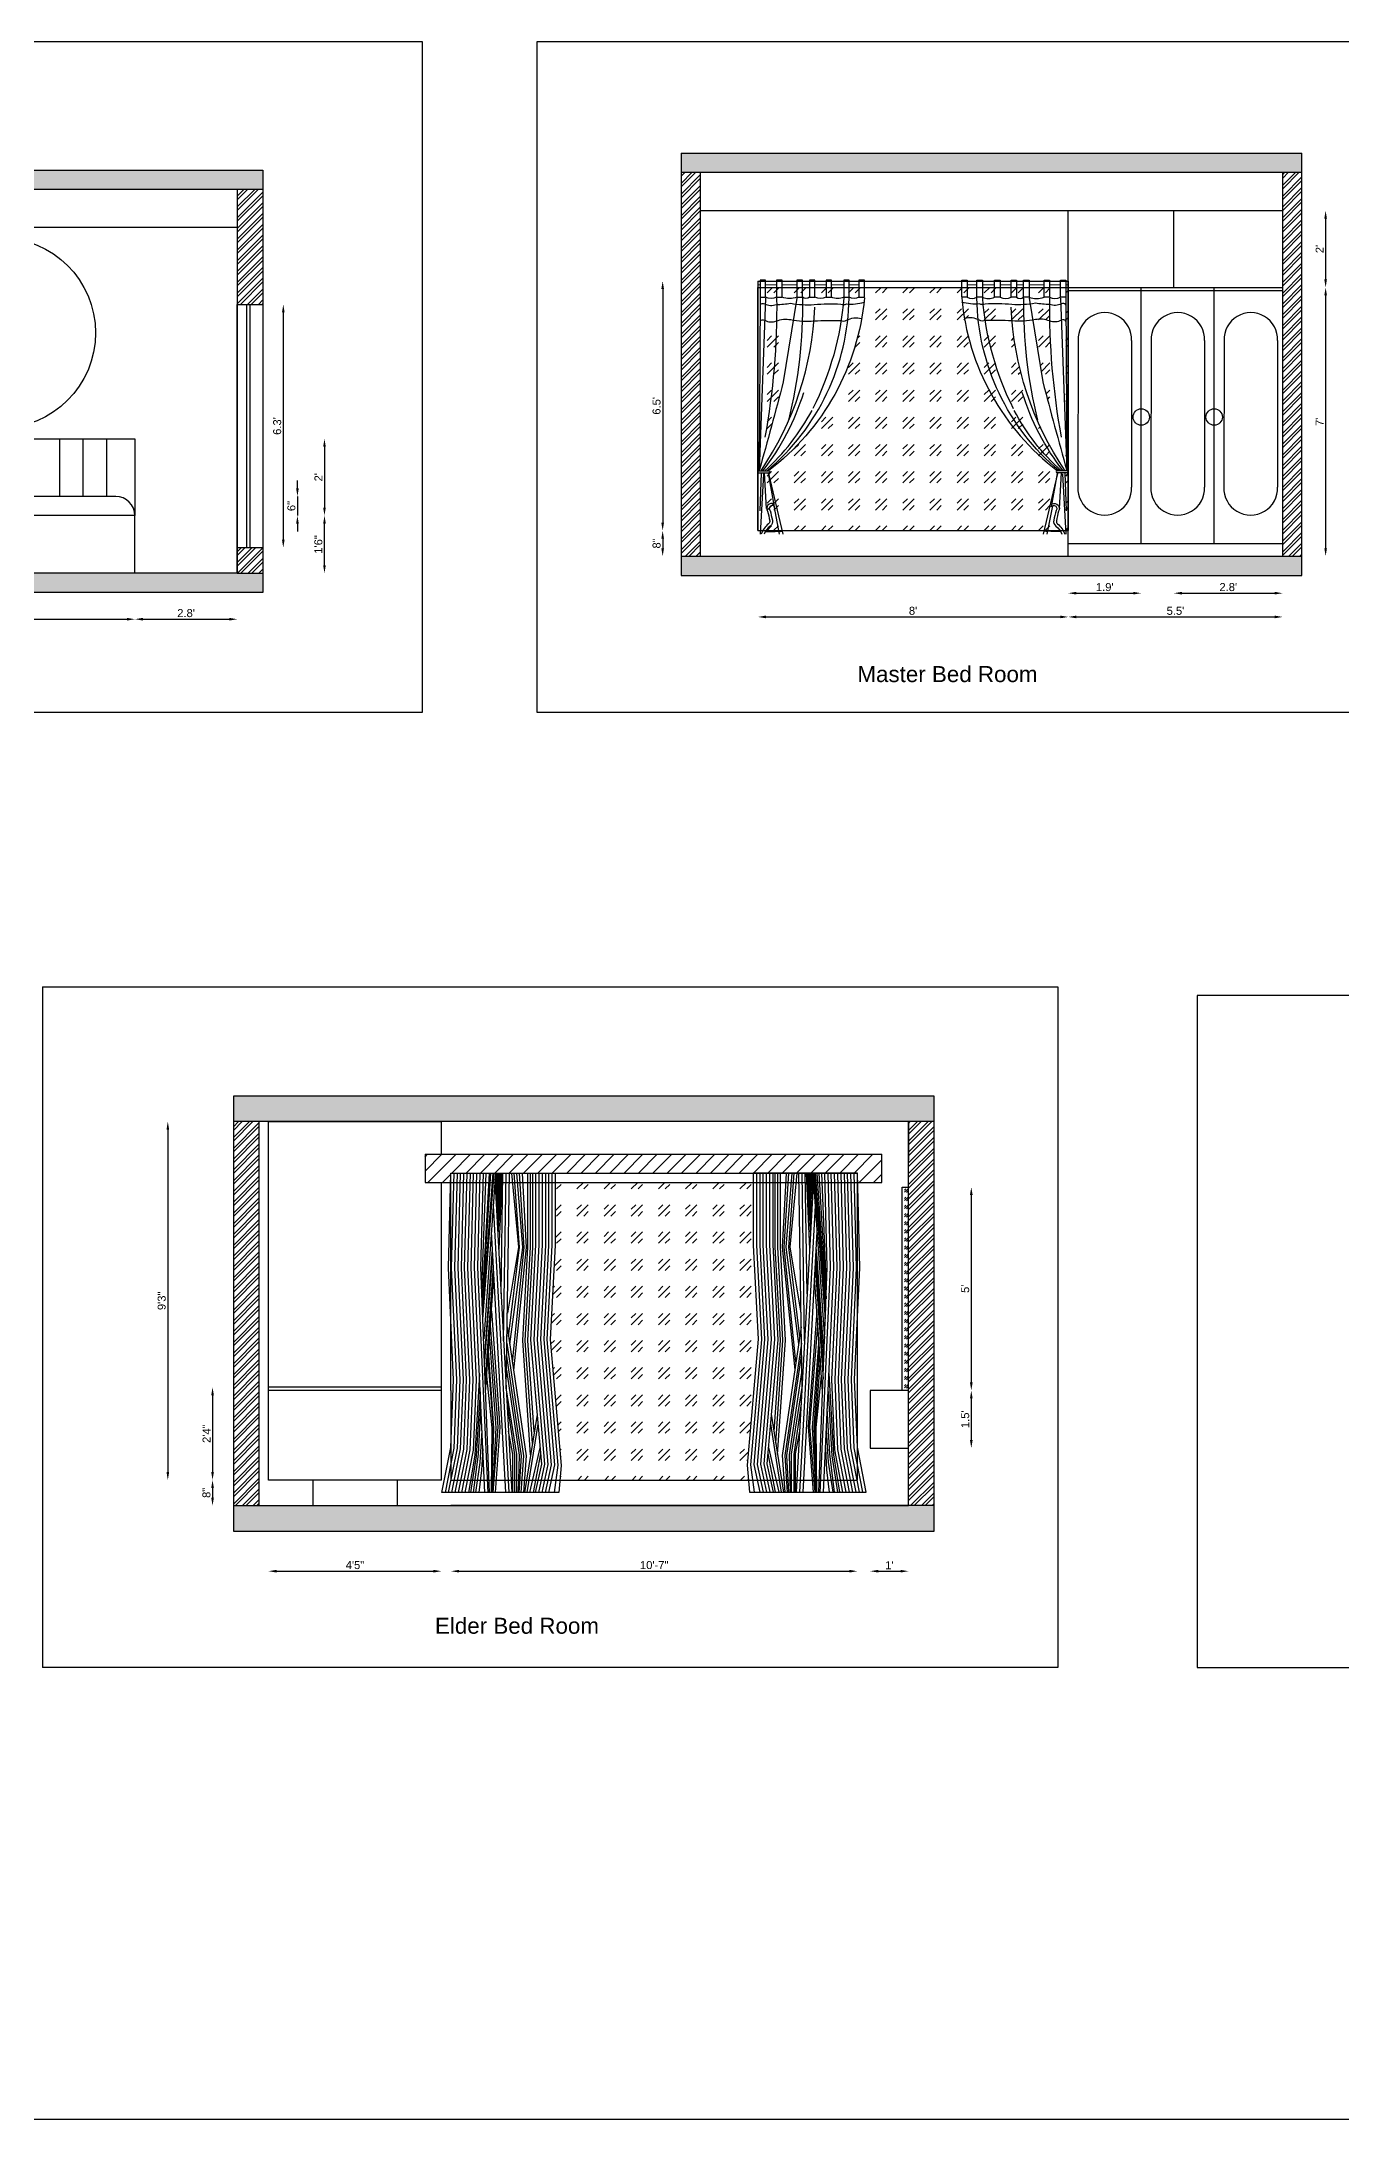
# Model space of a CAD drawing. Header units: feet. Extents: x 2272 to 4893, y 337 to 2916.
# Drawn here: x 3541 to 3947, y 337 to 986 of the extents above; entities that cross this region are included whole.
import ezdxf

# ---------------------------------------------------------------- set-up
doc = ezdxf.new("R2010")
doc.units = ezdxf.units.FT
doc.layers.add('Door', color=15, linetype='Continuous')
doc.layers.add('Mattress', color=7, linetype='Continuous', true_color=0x00e1e1, plot=False)
doc.styles.get("Standard").update_dxf_attribs({"font": 'arial.ttf'})
doc.dimstyles.new('ISO-25', dxfattribs={"dimtxt": 2.5, "dimasz": 2.5, "dimexe": 1.25, "dimexo": 0.625, "dimtad": 1, "dimdec": 0, "dimlunit": 4, "dimtxsty": 'Standard', "dimcen": 2.5, "dimse1": 1, "dimse2": 1, "dimadec": 0, "dimazin": 0, "dimtfac": 1, "dimtdec": 0, "dimtmove": 0, "dimatfit": 3, "dimfxl": 1, "dimarcsym": 0})

# ---------------------------------------------------------------- blocks, each defined once
blk = doc.blocks.new('*D24')
at = {"color": 0, "lineweight": -2, "transparency": 16777216}
blk.add_line((3629.16, 822.81), (3629.16, 835.81), dxfattribs=at)
at = {"color": 0, "transparency": 16777216}
for points in [[(3628.75, 835.81), (3629.58, 835.81), (3629.16, 838.31)], [(3628.75, 822.81), (3629.58, 822.81), (3629.16, 820.31)]]:
    blk.add_solid(points, dxfattribs=at)
at = {"layer": 'Defpoints', "color": 0, "transparency": 16777216}
for p in [(3569.91, 838.31), (3629.16, 838.31), (3569.91, 820.31)]:
    blk.add_point(p, dxfattribs=at)
at = {"color": 0, "transparency": 16777216, "insert": (3627.26, 829.31), "char_height": 2.5, "attachment_point": 5, "rotation": 90}
blk.add_mtext('1\'6"', dxfattribs=at)
blk = doc.blocks.new('*D25')
at = {"color": 0, "lineweight": -2, "transparency": 16777216}
blk.add_line((3629.16, 859.81), (3629.16, 840.81), dxfattribs=at)
at = {"color": 0, "transparency": 16777216}
for points in [[(3628.75, 859.81), (3629.58, 859.81), (3629.16, 862.31)], [(3628.75, 840.81), (3629.58, 840.81), (3629.16, 838.31)]]:
    blk.add_solid(points, dxfattribs=at)
at = {"layer": 'Defpoints', "color": 0, "transparency": 16777216}
for p in [(3569.91, 862.31), (3569.91, 838.31), (3629.16, 838.31)]:
    blk.add_point(p, dxfattribs=at)
at = {"color": 0, "transparency": 16777216, "insert": (3627.28, 850.31), "char_height": 2.5, "attachment_point": 5, "rotation": 90}
blk.add_mtext("2'", dxfattribs=at)
blk = doc.blocks.new('*D28')
at = {"color": 0, "lineweight": -2, "transparency": 16777216}
for p, q in [((3620.72, 846.81), (3620.72, 849.31)), ((3620.72, 844.31), (3620.72, 838.31)), ((3620.72, 835.81), (3620.72, 833.31))]:
    blk.add_line(p, q, dxfattribs=at)
at = {"color": 0, "transparency": 16777216}
for points in [[(3620.3, 846.81), (3621.13, 846.81), (3620.72, 844.31)], [(3620.3, 835.81), (3621.13, 835.81), (3620.72, 838.31)]]:
    blk.add_solid(points, dxfattribs=at)
at = {"layer": 'Defpoints', "color": 0, "transparency": 16777216}
for p in [(3563.91, 844.31), (3563.91, 838.31), (3620.72, 838.31)]:
    blk.add_point(p, dxfattribs=at)
at = {"color": 0, "transparency": 16777216, "insert": (3618.82, 841.31), "char_height": 2.5, "attachment_point": 5, "rotation": 90}
blk.add_mtext('6"', dxfattribs=at)
blk = doc.blocks.new('*D29')
at = {"color": 0, "lineweight": -2, "transparency": 16777216}
blk.add_line((3490.41, 805.94), (3567.41, 805.94), dxfattribs=at)
at = {"color": 0, "transparency": 16777216}
for points in [[(3490.41, 806.36), (3490.41, 805.52), (3487.91, 805.94)], [(3567.41, 806.36), (3567.41, 805.52), (3569.91, 805.94)]]:
    blk.add_solid(points, dxfattribs=at)
at = {"layer": 'Defpoints', "color": 0, "transparency": 16777216}
for p in [(3487.91, 820.31), (3569.91, 820.31), (3569.91, 805.94)]:
    blk.add_point(p, dxfattribs=at)
at = {"color": 0, "transparency": 16777216, "insert": (3528.91, 807.84), "char_height": 2.5, "width": 7.1692, "attachment_point": 5}
blk.add_mtext("6.3'", dxfattribs=at)
blk = doc.blocks.new('*D30')
at = {"color": 0, "lineweight": -2, "transparency": 16777216}
blk.add_line((3572.41, 805.94), (3599.41, 805.94), dxfattribs=at)
at = {"color": 0, "transparency": 16777216}
for points in [[(3572.41, 806.36), (3572.41, 805.52), (3569.91, 805.94)], [(3599.41, 806.36), (3599.41, 805.52), (3601.91, 805.94)]]:
    blk.add_solid(points, dxfattribs=at)
at = {"layer": 'Defpoints', "color": 0, "transparency": 16777216}
for p in [(3569.91, 820.31), (3601.91, 820.31), (3601.91, 805.94)]:
    blk.add_point(p, dxfattribs=at)
at = {"color": 0, "transparency": 16777216, "insert": (3585.91, 807.84), "char_height": 2.5, "attachment_point": 5}
blk.add_mtext("2.8'", dxfattribs=at)
blk = doc.blocks.new('*D31')
at = {"color": 0, "lineweight": -2, "transparency": 16777216}
blk.add_line((3616.29, 901.81), (3616.29, 830.81), dxfattribs=at)
at = {"color": 0, "transparency": 16777216}
for points in [[(3615.88, 901.81), (3616.71, 901.81), (3616.29, 904.31)], [(3615.88, 830.81), (3616.71, 830.81), (3616.29, 828.31)]]:
    blk.add_solid(points, dxfattribs=at)
at = {"layer": 'Defpoints', "color": 0, "transparency": 16777216}
for p in [(3605.91, 904.31), (3605.91, 828.31), (3616.29, 828.31)]:
    blk.add_point(p, dxfattribs=at)
at = {"color": 0, "transparency": 16777216, "insert": (3614.39, 866.31), "char_height": 2.5, "attachment_point": 5, "rotation": 90}
blk.add_mtext("6.3'", dxfattribs=at)
blk = doc.blocks.new('*D32')
at = {"color": 0, "lineweight": -2, "transparency": 16777216}
blk.add_line((3864.1, 806.65), (3926.1, 806.65), dxfattribs=at)
at = {"color": 0, "transparency": 16777216}
for points in [[(3864.1, 807.07), (3864.1, 806.24), (3861.6, 806.65)], [(3926.1, 807.07), (3926.1, 806.24), (3928.6, 806.65)]]:
    blk.add_solid(points, dxfattribs=at)
at = {"layer": 'Defpoints', "color": 0, "transparency": 16777216}
for p in [(3861.6, 829.62), (3928.6, 829.62), (3928.6, 806.65)]:
    blk.add_point(p, dxfattribs=at)
at = {"color": 0, "transparency": 16777216, "insert": (3895.1, 808.55), "char_height": 2.5, "attachment_point": 5}
blk.add_mtext("5.5'", dxfattribs=at)
blk = doc.blocks.new('*D33')
at = {"color": 0, "lineweight": -2, "transparency": 16777216}
blk.add_line((3767.1, 806.65), (3859.1, 806.65), dxfattribs=at)
at = {"color": 0, "transparency": 16777216}
for points in [[(3767.1, 807.07), (3767.1, 806.24), (3764.6, 806.65)], [(3859.1, 807.07), (3859.1, 806.24), (3861.6, 806.65)]]:
    blk.add_solid(points, dxfattribs=at)
at = {"layer": 'Defpoints', "color": 0, "transparency": 16777216}
for p in [(3764.6, 833.62), (3861.6, 833.62), (3861.6, 806.65)]:
    blk.add_point(p, dxfattribs=at)
at = {"color": 0, "transparency": 16777216, "insert": (3813.1, 808.56), "char_height": 2.5, "attachment_point": 5}
blk.add_mtext("8'", dxfattribs=at)
blk = doc.blocks.new('*D34')
at = {"color": 0, "lineweight": -2, "transparency": 16777216}
blk.add_line((3734.85, 909.12), (3734.85, 836.12), dxfattribs=at)
at = {"color": 0, "transparency": 16777216}
for points in [[(3734.43, 909.12), (3735.27, 909.12), (3734.85, 911.62)], [(3734.43, 836.12), (3735.27, 836.12), (3734.85, 833.62)]]:
    blk.add_solid(points, dxfattribs=at)
at = {"layer": 'Defpoints', "color": 0, "transparency": 16777216}
for p in [(3764.6, 911.62), (3734.85, 833.62), (3764.6, 833.62)]:
    blk.add_point(p, dxfattribs=at)
at = {"color": 0, "transparency": 16777216, "insert": (3732.95, 872.62), "char_height": 2.5, "attachment_point": 5, "rotation": 90}
blk.add_mtext("6.5'", dxfattribs=at)
blk = doc.blocks.new('*D35')
at = {"color": 0, "lineweight": -2, "transparency": 16777216}
blk.add_line((3942.03, 907.12), (3942.03, 828.12), dxfattribs=at)
at = {"color": 0, "transparency": 16777216}
for points in [[(3941.61, 907.12), (3942.44, 907.12), (3942.03, 909.62)], [(3941.61, 828.12), (3942.44, 828.12), (3942.03, 825.62)]]:
    blk.add_solid(points, dxfattribs=at)
at = {"layer": 'Defpoints', "color": 0, "transparency": 16777216}
for p in [(3928.6, 909.62), (3928.6, 825.62), (3942.03, 825.62)]:
    blk.add_point(p, dxfattribs=at)
at = {"color": 0, "transparency": 16777216, "insert": (3940.15, 867.62), "char_height": 2.5, "attachment_point": 5, "rotation": 90}
blk.add_mtext("7'", dxfattribs=at)
blk = doc.blocks.new('*D36')
at = {"color": 0, "lineweight": -2, "transparency": 16777216}
blk.add_line((3942.03, 931.12), (3942.03, 912.12), dxfattribs=at)
at = {"color": 0, "transparency": 16777216}
for points in [[(3941.61, 931.12), (3942.44, 931.12), (3942.03, 933.62)], [(3941.61, 912.12), (3942.44, 912.12), (3942.03, 909.62)]]:
    blk.add_solid(points, dxfattribs=at)
at = {"layer": 'Defpoints', "color": 0, "transparency": 16777216}
for p in [(3928.6, 933.62), (3928.6, 909.62), (3942.03, 909.62)]:
    blk.add_point(p, dxfattribs=at)
at = {"color": 0, "transparency": 16777216, "insert": (3940.15, 921.62), "char_height": 2.5, "attachment_point": 5, "rotation": 90}
blk.add_mtext("2'", dxfattribs=at)
blk = doc.blocks.new('*D37')
at = {"color": 0, "lineweight": -2, "transparency": 16777216}
blk.add_line((3864.1, 814.07), (3881.9, 814.07), dxfattribs=at)
at = {"color": 0, "transparency": 16777216}
for points in [[(3864.1, 814.49), (3864.1, 813.66), (3861.6, 814.07)], [(3881.9, 814.49), (3881.9, 813.66), (3884.4, 814.07)]]:
    blk.add_solid(points, dxfattribs=at)
at = {"layer": 'Defpoints', "color": 0, "transparency": 16777216}
for p in [(3861.6, 829.62), (3884.4, 829.62), (3884.4, 814.07)]:
    blk.add_point(p, dxfattribs=at)
at = {"color": 0, "transparency": 16777216, "insert": (3873, 815.97), "char_height": 2.5, "attachment_point": 5}
blk.add_mtext("1.9'", dxfattribs=at)
blk = doc.blocks.new('*D3')
at = {"color": 0, "lineweight": -2, "transparency": 16777216}
blk.add_line((3897.1, 814.07), (3926.1, 814.07), dxfattribs=at)
at = {"color": 0, "transparency": 16777216}
for points in [[(3897.1, 814.49), (3897.1, 813.66), (3894.6, 814.07)], [(3926.1, 814.49), (3926.1, 813.66), (3928.6, 814.07)]]:
    blk.add_solid(points, dxfattribs=at)
at = {"layer": 'Defpoints', "color": 0, "transparency": 16777216}
for p in [(3894.6, 909.62), (3928.6, 909.62), (3928.6, 814.07)]:
    blk.add_point(p, dxfattribs=at)
at = {"color": 0, "transparency": 16777216, "insert": (3911.6, 815.97), "char_height": 2.5, "attachment_point": 5}
blk.add_mtext("2.8'", dxfattribs=at)
blk = doc.blocks.new('*D38')
at = {"color": 0, "lineweight": -2, "transparency": 16777216}
blk.add_line((3734.85, 831.12), (3734.85, 828.12), dxfattribs=at)
at = {"color": 0, "transparency": 16777216}
for points in [[(3734.43, 831.12), (3735.27, 831.12), (3734.85, 833.62)], [(3734.43, 828.12), (3735.27, 828.12), (3734.85, 825.62)]]:
    blk.add_solid(points, dxfattribs=at)
at = {"layer": 'Defpoints', "color": 0, "transparency": 16777216}
for p in [(3764.6, 833.62), (3734.85, 825.62), (3764.6, 825.62)]:
    blk.add_point(p, dxfattribs=at)
at = {"color": 0, "transparency": 16777216, "insert": (3732.95, 829.62), "char_height": 2.5, "attachment_point": 5, "rotation": 90}
blk.add_mtext('8"', dxfattribs=at)
blk = doc.blocks.new('*D39')
at = {"color": 0, "lineweight": -2, "transparency": 16777216}
blk.add_line((3614.2, 508.45), (3663.2, 508.45), dxfattribs=at)
at = {"color": 0, "transparency": 16777216}
for points in [[(3614.2, 508.87), (3614.2, 508.04), (3611.7, 508.45)], [(3663.2, 508.87), (3663.2, 508.04), (3665.7, 508.45)]]:
    blk.add_solid(points, dxfattribs=at)
at = {"layer": 'Defpoints', "color": 0, "transparency": 16777216}
for p in [(3611.7, 536.94), (3665.7, 536.94), (3665.7, 508.45)]:
    blk.add_point(p, dxfattribs=at)
at = {"color": 0, "transparency": 16777216, "insert": (3638.7, 510.35), "char_height": 2.5, "attachment_point": 5}
blk.add_mtext('4\'5"', dxfattribs=at)
blk = doc.blocks.new('*D40')
at = {"color": 0, "lineweight": -2, "transparency": 16777216}
blk.add_line((3580.2, 646.44), (3580.2, 539.44), dxfattribs=at)
at = {"color": 0, "transparency": 16777216}
for points in [[(3579.79, 646.44), (3580.62, 646.44), (3580.2, 648.94)], [(3579.79, 539.44), (3580.62, 539.44), (3580.2, 536.94)]]:
    blk.add_solid(points, dxfattribs=at)
at = {"layer": 'Defpoints', "color": 0, "transparency": 16777216}
for p in [(3611.7, 648.94), (3580.2, 536.94), (3611.7, 536.94)]:
    blk.add_point(p, dxfattribs=at)
at = {"color": 0, "transparency": 16777216, "insert": (3578.3, 592.94), "char_height": 2.5, "attachment_point": 5, "rotation": 90}
blk.add_mtext('9\'3"', dxfattribs=at)
blk = doc.blocks.new('*D41')
at = {"color": 0, "lineweight": -2, "transparency": 16777216}
blk.add_line((3802.2, 508.45), (3809.2, 508.45), dxfattribs=at)
at = {"color": 0, "transparency": 16777216}
for points in [[(3802.2, 508.87), (3802.2, 508.04), (3799.7, 508.45)], [(3809.2, 508.87), (3809.2, 508.04), (3811.7, 508.45)]]:
    blk.add_solid(points, dxfattribs=at)
at = {"layer": 'Defpoints', "color": 0, "transparency": 16777216}
for p in [(3799.7, 546.94), (3811.7, 546.94), (3811.7, 508.45)]:
    blk.add_point(p, dxfattribs=at)
at = {"color": 0, "transparency": 16777216, "insert": (3805.7, 510.33), "char_height": 2.5, "attachment_point": 5}
blk.add_mtext("1'", dxfattribs=at)
blk = doc.blocks.new('*D42')
at = {"color": 0, "lineweight": -2, "transparency": 16777216}
blk.add_line((3831.3, 562.44), (3831.3, 549.44), dxfattribs=at)
at = {"color": 0, "transparency": 16777216}
for points in [[(3830.88, 562.44), (3831.72, 562.44), (3831.3, 564.94)], [(3830.88, 549.44), (3831.72, 549.44), (3831.3, 546.94)]]:
    blk.add_solid(points, dxfattribs=at)
at = {"layer": 'Defpoints', "color": 0, "transparency": 16777216}
for p in [(3799.7, 564.94), (3799.7, 546.94), (3831.3, 546.94)]:
    blk.add_point(p, dxfattribs=at)
at = {"color": 0, "transparency": 16777216, "insert": (3829.4, 555.94), "char_height": 2.5, "attachment_point": 5, "rotation": 90}
blk.add_mtext("1.5'", dxfattribs=at)
blk = doc.blocks.new('*D43')
at = {"color": 0, "lineweight": -2, "transparency": 16777216}
blk.add_line((3831.3, 626), (3831.3, 567.44), dxfattribs=at)
at = {"color": 0, "transparency": 16777216}
for points in [[(3830.88, 626), (3831.72, 626), (3831.3, 628.5)], [(3830.88, 567.44), (3831.72, 567.44), (3831.3, 564.94)]]:
    blk.add_solid(points, dxfattribs=at)
at = {"layer": 'Defpoints', "color": 0, "transparency": 16777216}
for p in [(3809.7, 628.5), (3809.7, 564.94), (3831.3, 564.94)]:
    blk.add_point(p, dxfattribs=at)
at = {"color": 0, "transparency": 16777216, "insert": (3829.4, 596.72), "char_height": 2.5, "attachment_point": 5, "rotation": 90}
blk.add_mtext("5'", dxfattribs=at)
blk = doc.blocks.new('*D44')
at = {"color": 0, "lineweight": -2, "transparency": 16777216}
blk.add_line((3594.19, 563.44), (3594.19, 539.44), dxfattribs=at)
at = {"color": 0, "transparency": 16777216}
for points in [[(3593.77, 563.44), (3594.6, 563.44), (3594.19, 565.94)], [(3593.77, 539.44), (3594.6, 539.44), (3594.19, 536.94)]]:
    blk.add_solid(points, dxfattribs=at)
at = {"layer": 'Defpoints', "color": 0, "transparency": 16777216}
for p in [(3611.7, 565.94), (3594.19, 536.94), (3611.7, 536.94)]:
    blk.add_point(p, dxfattribs=at)
at = {"color": 0, "transparency": 16777216, "insert": (3592.31, 551.44), "char_height": 2.5, "attachment_point": 5, "rotation": 90}
blk.add_mtext('2\'4"', dxfattribs=at)
blk = doc.blocks.new('*D45')
at = {"color": 0, "lineweight": -2, "transparency": 16777216}
blk.add_line((3594.19, 534.44), (3594.19, 531.44), dxfattribs=at)
at = {"color": 0, "transparency": 16777216}
for points in [[(3593.77, 534.44), (3594.6, 534.44), (3594.19, 536.94)], [(3593.77, 531.44), (3594.6, 531.44), (3594.19, 528.94)]]:
    blk.add_solid(points, dxfattribs=at)
at = {"layer": 'Defpoints', "color": 0, "transparency": 16777216}
for p in [(3625.5, 536.94), (3594.19, 528.94), (3625.5, 528.94)]:
    blk.add_point(p, dxfattribs=at)
at = {"color": 0, "transparency": 16777216, "insert": (3592.29, 532.94), "char_height": 2.5, "attachment_point": 5, "rotation": 90}
blk.add_mtext('8"', dxfattribs=at)
blk = doc.blocks.new('curt2')
at = {"color": 0}
blk.add_lwpolyline([(-68, -2450), (0, -2105), (21, -1585), (-19, -727), (0, 0), (800, 0), (800, -554), (762, -1276), (845, -2241), (829, -2450)], close=True, dxfattribs=at)
for points in [[(-42, -2450), (25, -2108), (46, -1585), (6, -727), (25, 1)], [(-17, -2450), (50, -2110), (71, -1585), (31, -727), (50, 0)], [(9, -2450), (75, -2113), (96, -1585), (56, -727), (75, 0)], [(34, -2450), (100, -2116), (121, -1585), (81, -726), (100, 0)], [(60, -2450), (125, -2119), (146, -1585), (106, -726), (125, 0)], [(85, -2450), (149, -2122), (171, -1585), (131, -726), (150, 0)], [(111, -2450), (174, -2125), (196, -1584), (156, -726), (175, 0)], [(261, -2450), (181, -725), (200, 0)], [(286, -2451), (206, -725), (225, 0)], [(296, -2450), (231, -725), (250, 0)], [(237, -885), (272, 0)], [(295, 0), (240, -966)], [(242, -1004), (308, 0)], [(323, 0), (244, -1056)], [(246, -1120), (333, 0)], [(342, 0), (252, -1271)], [(352, 0), (342, -118)], [(360, 0), (346, -199)], [(369, 0), (351, -277)], [(379, 0), (354, -332)], [(383, 0), (357, -402)], [(389, 0), (361, -473)], [(394, 0), (367, -584)], [(386, -927), (400, 0)], [(405, -1287), (425, 0)], [(425, -1646), (450, 0)], [(465, 0), (518, -568), (434, -1074)], [(443, -1254), (527, -568), (485, 0)], [(503, 0), (550, -570), (451, -1312)], [(472, -1449), (563, -570), (526, 0)], [(547, 0), (577, -570), (481, -1511)], [(612, -2161), (551, -1283), (590, -568), (590, 0)], [(626, -2073), (571, -1283), (610, -568), (610, 0)], [(640, -1985), (591, -1283), (630, -569), (630, 0)], [(650, 0), (650, -550), (611, -1279), (694, -2232), (647, -2450)], [(675, 0), (675, -550), (637, -1278), (719, -2233), (672, -2450)], [(700, 0), (700, -551), (662, -1278), (744, -2235), (698, -2450)], [(725, 0), (725, -552), (687, -1277), (769, -2237), (723, -2450)], [(750, 0), (750, -552), (712, -1277), (795, -2238), (749, -2450)], [(775, 0), (775, -553), (737, -1277), (820, -2240), (793, -2450)], [(338, -48), (469, -2450)], [(324, -248), (444, -2450)], [(310, -449), (418, -2450)], [(317, -586), (257, -1398)], [(259, -1477), (320, -642)], [(324, -713), (263, -1583)], [(267, -1677), (329, -804)], [(311, -1058), (377, -1949), (340, -2450)], [(296, -1274), (346, -1954), (320, -2450)], [(325, -2450), (364, -1946), (303, -1169)], [(432, -1180), (577, -2167), (558, -2450)], [(285, -1424), (324, -1953), (313, -2450)], [(315, -2450), (331, -1955), (290, -1360)], [(525, -2450), (542, -2168), (429, -1403)], [(430, -1305), (557, -2167), (538, -2450)], [(219, -1538), (183, -2163), (136, -2450)], [(311, -2450), (316, -1953), (275, -1557)], [(427, -1512), (524, -2164), (516, -2450)], [(225, -1677), (195, -2170), (152, -2450)], [(505, -2450), (507, -2157), (425, -1646)], [(175, -2450), (211, -2156), (231, -1808)], [(432, -1769), (489, -2160), (489, -2450)], [(661, -1851), (566, -2450)], [(239, -1974), (223, -2218), (188, -2450)], [(476, -2450), (476, -2156), (443, -1980)], [(667, -1926), (584, -2450)], [(245, -2115), (236, -2278), (216, -2450)], [(683, -2107), (604, -2450)], [(687, -2152), (631, -2450)]]:
    blk.add_lwpolyline(points, dxfattribs=at)
blk = doc.blocks.new('*D367')
at = {"color": 0, "lineweight": -2, "transparency": 16777216}
blk.add_line((3671.2, 508.45), (3793.2, 508.45), dxfattribs=at)
at = {"color": 0, "transparency": 16777216}
for points in [[(3671.2, 508.87), (3671.2, 508.04), (3668.7, 508.45)], [(3793.2, 508.87), (3793.2, 508.04), (3795.7, 508.45)]]:
    blk.add_solid(points, dxfattribs=at)
at = {"layer": 'Defpoints', "color": 0, "transparency": 16777216}
for p in [(3668.7, 536.94), (3795.7, 536.91), (3795.7, 508.45)]:
    blk.add_point(p, dxfattribs=at)
at = {"color": 0, "transparency": 16777216, "insert": (3732.2, 510.35), "char_height": 2.5, "attachment_point": 5}
blk.add_mtext('10\'-7"', dxfattribs=at)
blk = doc.blocks.new('curt 6')
at = {"color": 0, "lineweight": 5}
for p, q in [((24, 0), (0, 0)), ((197, 0), (81, 0)), ((411, 0), (254, 0)), ((543, 0), (468, 0)), ((716, 0), (600, 0)), ((902, 0), (773, 0)), ((1062, 0), (959, 0)), ((24, -41), (0, -41)), ((197, -41), (81, -41)), ((411, -41), (254, -41)), ((543, -41), (468, -41)), ((716, -41), (600, -41)), ((902, -41), (773, -41)), ((1062, -41), (959, -41))]:
    blk.add_line(p, q, dxfattribs=at)
at = {"color": 0}
for p, q in [((24, -171), (14, -1992)), ((81, -180), (14, -1992)), ((9, -1994), (115, -1993)), ((9, -2015), (115, -2014)), ((92, -2390), (71, -2015)), ((176, -2371), (112, -2022)), ((218, -2634), (255, -2628))]:
    blk.add_line(p, q, dxfattribs=at)
for points in [[(81, 8), (24, 8), (24, -171), (81, -171)], [(254, 8), (197, 8), (197, -171), (254, -171)], [(468, 8), (411, 8), (411, -171), (468, -171)], [(600, 10), (543, 10), (543, -170), (600, -170)], [(773, 10), (716, 10), (716, -170), (773, -170)], [(959, 10), (902, 10), (902, -170), (959, -170)], [(1119, 10), (1062, 10), (1062, -170), (1119, -170)]]:
    blk.add_lwpolyline(points, close=True, dxfattribs=at)
for points in [[(411, -180), (267, -1059, -0.003408), (14, -1992, -0.003578)], [(197, -180, -0.048099), (73, -1642, 0.075162)], [(197, -171, -0.230382), (81, -171, 1.598692)], [(96, -1993, 0.218386), (959, -178)], [(1119, -178, -0.211316), (112, -1993)], [(411, -171, -0.170153), (254, -171, 1.598692)], [(468, -180, -0.06533), (321, -1463, -8.132554)], [(543, -170, -0.35661), (468, -170, 1.598692)], [(902, -178, -0.097361), (578, -1339, -0.712258)], [(716, -170, -0.230382), (600, -170, 1.598692)], [(902, -170, -0.207226), (773, -170, 1.598692)], [(1062, -170, -0.259364), (959, -170, 1.598692)], [(23, -249, -0.36709), (72, -239, 0.21916), (194, -247, 0.04476), (345, -233, 0.064268), (591, -247, -0.027969), (871, -242, 0.234233), (932, -240, 0.097852), (1116, -222, -0.764388)], [(23, -422, -0.36709), (72, -412, 0.21916), (194, -420, -0.138357), (345, -406, 0.064268), (591, -420, -0.027969), (871, -415, 0.234233), (932, -413, -0.193193), (1089, -394, -0.764388)], [(33, -1994, 0.137831), (600, -276)], [(52, -1994, 0.092726), (482, -1170)], [(73, -1994, 0.087473), (569, -1359)], [(9, -1994, 1), (9, -2015, 1)], [(115, -1993, -1), (115, -2014, -1)], [(170, -2341, 0.750928), (101, -2419, -0.022699), (124, -2519, -0.279067), (112, -2552, 0.143356), (36, -2661, 0.131502)], [(176, -2371, 1.043678), (128, -2411, -0.022699), (152, -2514, -0.279067), (130, -2574, 0.131502), (66, -2661, 0.131502)], [(79, -2632, 0.027671), (217, -2629)]]:
    blk.add_lwpolyline(points, format="xyb", dxfattribs=at)
for points in [[(36, -2015), (21, -2416)], [(59, -2027), (24, -2661)], [(112, -2022), (263, -2661)], [(166, -2363), (223, -2661)]]:
    blk.add_lwpolyline(points, dxfattribs=at)

msp = doc.modelspace()

# ---------------------------------------------------------------- hatches: boundary and pattern name
h = msp.add_hatch()
h.set_pattern_fill('GOST_GLASS', color=5)
h.paths.add_polyline_path([(3861.577, 909.625), (3764.603, 909.625), (3764.603, 833.625), (3861.603, 833.625)])
h.paths.add_polyline_path([(3772.552, 880.114), (3775.713, 899.414, -0.0074012), (3774.878, 899.556, 0.1383572), (3770.368, 899.147, -0.218944), (3766.75, 899.384), (3765.023, 852.391, 0.0034077)], flags=16)
h.paths.add_polyline_path([(3767.953, 852.352), (3768.022, 852.353, -1), (3768.039, 851.728), (3764.888, 851.686, -1), (3764.871, 852.311), (3765.023, 852.313), (3765.305, 904.245, -0.356225), (3766.747, 904.518, 0.2191597), (3770.368, 904.279, 0.0447601), (3774.878, 904.688, 0.0642683), (3782.19, 904.279, -0.0279694), (3790.502, 904.415, 0.2342328), (3792.313, 904.484, 0.0973047), (3797.751, 905.022, -0.2068212)])
h.paths.add_polyline_path([(3861.156, 852.391, -0.0034077), (3853.627, 880.114), (3850.466, 899.414, -0.0565524), (3844.022, 899.144, 0.126906), (3860.583, 852.321), (3861.157, 852.313)], flags=16)
h = msp.add_hatch()
h.set_pattern_fill('ANSI31', color=256)
h.set_pattern_definition([(45, (1e-12, 3604.8322), (-2.245064, 2.245064), [])])
h.paths.add_polyline_path([(3660.578, 638.738), (3660.578, 629.937), (3668.572, 629.937), (3668.647, 632.868), (3701.256, 632.868), (3705.138, 632.868), (3721.204, 632.868), (3742.663, 632.868), (3758.189, 632.868), (3774.254, 632.868), (3795.699, 632.868), (3795.775, 629.937), (3803.292, 629.937), (3803.292, 638.738)])
h = msp.add_hatch()
h.set_pattern_fill('GOST_GLASS', color=5)
h.paths.add_polyline_path([(3764.685, 580.913), (3763.131, 610.323), (3763.131, 629.937), (3701.256, 629.937), (3701.256, 610.296), (3699.7, 580.849), (3703.096, 541.511), (3702.742, 536.93), (3761.656, 536.917), (3761.293, 541.622)])
at = {"layer": 'Door', "true_color": 0x105689}
h = msp.add_hatch(dxfattribs=at)
h.set_pattern_fill('AR-CONC', color=146, scale=0.04)
h.paths.add_polyline_path([(3934.603, 951.625), (3740.603, 951.625), (3740.603, 945.625), (3934.603, 945.625)])
h.paths.add_polyline_path([(3934.603, 825.625), (3740.603, 825.625), (3740.603, 819.625), (3934.603, 819.625)])
h = msp.add_hatch(dxfattribs=at)
h.set_pattern_fill('AR-CONC', color=146, scale=0.04)
h.paths.add_polyline_path([(3455.913, 940.315), (3601.913, 940.315), (3609.913, 940.315), (3609.913, 946.315), (3405.913, 946.315), (3405.913, 940.315), (3413.913, 940.315)])
h.paths.add_polyline_path([(3609.913, 814.315), (3609.913, 820.315), (3601.913, 820.315), (3569.913, 820.315), (3455.913, 820.315), (3413.913, 820.315), (3405.913, 820.315), (3405.913, 814.315)])
h = msp.add_hatch(dxfattribs=at)
h.set_pattern_fill('ANSI32', color=146, scale=0.25)
h.paths.add_polyline_path([(3740.603, 825.625), (3746.603, 825.625), (3746.603, 945.625), (3740.603, 945.625)])
h.paths.add_polyline_path([(3934.603, 945.625), (3928.603, 945.625), (3928.603, 825.625), (3934.603, 825.625)])
h = msp.add_hatch(dxfattribs=at)
h.set_pattern_fill('ANSI32', color=146, scale=0.25)
h.paths.add_polyline_path([(3405.913, 820.315), (3413.913, 820.315), (3413.913, 940.315), (3405.913, 940.315)])
h.paths.add_polyline_path([(3601.913, 904.315), (3609.913, 904.315), (3609.913, 940.315), (3601.913, 940.315)])
h.paths.add_polyline_path([(3601.913, 820.315), (3609.913, 820.315), (3609.913, 828.315), (3601.913, 828.315)])
h = msp.add_hatch(dxfattribs=at)
h.set_pattern_fill('AR-CONC', color=146, scale=0.04)
h.paths.add_polyline_path([(3600.699, 656.937), (3600.699, 648.937), (3819.699, 648.937), (3819.699, 656.937)])
h.paths.add_polyline_path([(3819.699, 520.937), (3819.699, 528.937), (3795.699, 528.937), (3668.699, 528.937), (3600.699, 528.937), (3600.699, 520.937)])
h = msp.add_hatch(dxfattribs=at)
h.set_pattern_fill('ANSI32', color=146, scale=0.25)
h.paths.add_polyline_path([(3608.699, 648.937), (3600.699, 648.937), (3600.699, 528.937), (3608.699, 528.937)])
h.paths.add_polyline_path([(3819.699, 648.937), (3811.699, 648.937), (3811.699, 528.937), (3819.699, 528.937)])
at = {"layer": 'Mattress'}
h = msp.add_hatch(dxfattribs=at)
h.set_pattern_fill('GOST_GLASS', color=5, scale=0.3)
h.set_pattern_definition([(45, (1241.9643, -1020.1361), (2.5455844, 0), [1.5, -2.1]), (45, (1242.6007, -1020.1361), (2.5455844, 0), [0.6, -3]), (45, (1241.9643, -1019.4997), (2.5455844, 0), [0.6, -3])])
h.paths.add_polyline_path([(3811.699, 628.499), (3809.699, 628.499), (3809.699, 564.937), (3811.699, 564.937)])

# ---------------------------------------------------------------- linework, layer by layer
for p, q in [((3359.066, 986.455), (3659.671, 986.455)), ((3659.671, 986.455), (3659.671, 776.84)), ((3695.671, 776.84), (3695.671, 986.455)), ((3695.671, 986.455), (3972.728, 986.455)), ((3405.913, 946.315), (3609.913, 946.315)), ((3609.913, 946.315), (3609.913, 814.315)), ((3746.603, 945.625), (3746.603, 933.625)), ((3455.913, 940.315), (3601.913, 940.315)), ((3601.913, 940.315), (3601.913, 820.315)), ((3601.913, 940.315), (3609.913, 940.315)), ((3746.603, 933.625), (3928.603, 933.625)), ((3601.913, 820.315), (3601.913, 856.315)), ((3601.913, 820.315), (3455.913, 820.315)), ((3601.913, 820.315), (3569.913, 820.315)), ((3601.913, 820.315), (3609.913, 820.315)), ((3609.913, 814.315), (3405.913, 814.315)), ((3659.671, 776.84), (3359.066, 776.84)), ((3972.728, 776.84), (3695.671, 776.84)), ((3541.023, 691.047), (3541.023, 478.319)), ((3541.023, 691.047), (3858.313, 691.047)), ((3858.313, 691.047), (3858.313, 478.319)), ((3901.863, 688.319), (3901.863, 478.319)), ((4141.863, 688.319), (3901.863, 688.319)), ((3811.699, 648.937), (3811.699, 636.937)), ((3858.313, 478.319), (3541.023, 478.319)), ((3901.863, 478.319), (4141.863, 478.319)), ((4892.649, 337.13), (2720.204, 337.13))]:
    msp.add_line(p, q)
at = {"color": 7, "true_color": 0xffffff}
for p, q in [((3740.603, 951.625), (3934.603, 951.625)), ((3740.603, 951.625), (3740.603, 819.625)), ((3934.603, 819.625), (3934.603, 951.625)), ((3740.603, 945.625), (3934.603, 945.625)), ((3746.603, 945.625), (3746.603, 825.625)), ((3928.603, 825.625), (3928.603, 945.625)), ((3601.913, 940.315), (3601.913, 928.315)), ((3601.913, 928.315), (3413.913, 928.315)), ((3764.603, 911.625), (3861.603, 911.625)), ((3861.603, 909.625), (3861.603, 833.625)), ((3601.913, 828.315), (3601.913, 904.315)), ((3601.913, 904.315), (3609.913, 904.315)), ((3604.913, 828.315), (3604.913, 904.315)), ((3605.913, 828.315), (3605.913, 904.315)), ((3601.913, 828.315), (3609.913, 828.315)), ((3740.603, 825.625), (3934.603, 825.625)), ((3746.603, 825.625), (3764.603, 825.625)), ((3764.603, 825.625), (3861.603, 825.625)), ((3740.603, 819.625), (3934.603, 819.625))]:
    msp.add_line(p, q, dxfattribs=at)
at = {"color": 244, "true_color": 0x991b1e}
for p, q in [((3861.603, 909.625), (3861.603, 933.625)), ((3861.603, 933.625), (3928.603, 933.625)), ((3894.603, 909.625), (3894.603, 933.625)), ((3861.603, 825.625), (3861.603, 909.625)), ((3861.603, 909.625), (3928.603, 909.625)), ((3884.403, 829.625), (3884.403, 909.625)), ((3907.203, 829.625), (3907.203, 909.625)), ((3861.603, 908.625), (3928.603, 908.625)), ((3864.663, 893.001), (3864.587, 847.225)), ((3881.403, 893.001), (3881.403, 847.225)), ((3887.479, 893.001), (3887.403, 847.225)), ((3904.219, 893.001), (3904.219, 847.225)), ((3910.279, 893.001), (3910.203, 847.225)), ((3927.019, 893.001), (3927.019, 847.225)), ((3861.603, 825.625), (3861.603, 829.625)), ((3861.603, 829.625), (3928.603, 829.625))]:
    msp.add_line(p, q, dxfattribs=at)
at = {"color": 219, "true_color": 0x642165}
for p, q in [((3764.603, 911.625), (3764.603, 833.625)), ((3764.603, 911.625), (3861.577, 911.625)), ((3764.603, 833.625), (3764.603, 909.625)), ((3764.603, 909.625), (3861.603, 909.625)), ((3861.577, 911.625), (3861.603, 833.625)), ((3764.603, 833.625), (3861.603, 833.625)), ((3668.699, 564.937), (3668.647, 632.868)), ((3668.647, 632.868), (3675.767, 632.868)), ((3668.699, 629.937), (3795.699, 629.937)), ((3675.767, 632.868), (3690.948, 632.868)), ((3689.073, 632.868), (3705.138, 632.868)), ((3705.138, 632.868), (3721.204, 632.868)), ((3721.204, 632.868), (3742.663, 632.868)), ((3742.663, 632.868), (3758.189, 632.868)), ((3758.189, 632.868), (3774.254, 632.868)), ((3774.254, 632.868), (3795.699, 632.868)), ((3795.699, 536.91), (3795.699, 632.868)), ((3668.699, 564.937), (3668.699, 536.937)), ((3668.699, 536.937), (3795.699, 536.91))]:
    msp.add_line(p, q, dxfattribs=at)
at = {"color": 11, "true_color": 0xf27172}
for p, q in [((3487.913, 862.315), (3569.913, 862.315)), ((3569.913, 862.315), (3569.913, 838.315)), ((3569.913, 820.315), (3569.913, 838.315))]:
    msp.add_line(p, q, dxfattribs=at)
at = {"color": 5}
for p, q in [((3546.473, 844.315), (3546.473, 862.315)), ((3553.793, 844.315), (3553.793, 862.315)), ((3561.113, 844.315), (3561.113, 862.315))]:
    msp.add_line(p, q, dxfattribs=at)
at = {"color": 4}
for p, q in [((3563.913, 844.315), (3493.913, 844.315)), ((3569.913, 838.315), (3487.913, 838.315))]:
    msp.add_line(p, q, dxfattribs=at)
at = {"color": 85, "true_color": 0x58ba48}
for p, q in [((3660.578, 638.738), (3660.578, 629.937)), ((3660.578, 638.738), (3803.292, 638.738)), ((3803.292, 629.937), (3803.292, 638.738)), ((3660.578, 629.937), (3803.292, 629.937))]:
    msp.add_line(p, q, dxfattribs=at)
at = {"color": 242, "true_color": 0xcd2027}
msp.add_circle((3527.82, 895.412), 29.785, dxfattribs=at)
at = {"color": 7, "true_color": 0xffffff}
for centre in [(3884.403, 869.125), (3907.203, 869.125)]:
    msp.add_circle(centre, 2.56, dxfattribs=at)
at = {"color": 244, "true_color": 0x991b1e}
for centre, radius, start, end in [((3873.033, 893.359), 8.378, 357.547719, 182.452281), ((3895.849, 893.359), 8.378, 357.547719, 182.452281), ((3918.649, 893.359), 8.378, 357.547719, 182.452281), ((3872.995, 846.903), 8.414, 177.807477, 2.192523), ((3895.811, 846.903), 8.414, 177.807477, 2.192523), ((3918.611, 846.903), 8.414, 177.807477, 2.192523)]:
    msp.add_arc(centre, radius, start, end, dxfattribs=at)
at = {"color": 4}
msp.add_arc((3563.913, 838.315), 6, 0, 90, dxfattribs=at)
at = {"layer": 'Mattress', "color": 7, "true_color": 0xffffff}
for p, q in [((3600.699, 656.937), (3600.699, 520.937)), ((3819.699, 656.937), (3600.699, 656.937)), ((3819.699, 520.937), (3819.699, 656.937)), ((3819.699, 648.937), (3600.699, 648.937)), ((3608.699, 648.937), (3608.699, 528.937)), ((3811.699, 528.937), (3811.699, 648.937)), ((3600.699, 528.937), (3811.699, 528.937)), ((3811.699, 528.937), (3668.699, 528.937)), ((3819.699, 528.937), (3795.699, 528.937)), ((3600.699, 520.937), (3819.699, 520.937))]:
    msp.add_line(p, q, dxfattribs=at)
at = {"layer": 'Mattress', "color": 1}
for p, q in [((3611.699, 564.937), (3611.699, 648.937)), ((3611.699, 648.937), (3665.699, 648.937)), ((3665.699, 638.738), (3665.699, 648.937)), ((3665.699, 564.937), (3665.699, 629.937)), ((3665.699, 565.937), (3611.699, 565.937)), ((3665.699, 564.937), (3611.699, 564.937)), ((3611.699, 536.937), (3611.699, 564.937)), ((3665.699, 536.937), (3665.699, 564.937)), ((3811.699, 564.937), (3799.699, 564.937)), ((3799.699, 564.937), (3799.699, 546.937)), ((3799.699, 546.937), (3811.699, 546.937)), ((3665.699, 536.937), (3611.699, 536.937)), ((3625.499, 536.937), (3625.499, 528.937)), ((3651.899, 536.937), (3651.899, 528.937))]:
    msp.add_line(p, q, dxfattribs=at)
at = {"layer": 'Mattress', "color": 5}
for p, q in [((3809.699, 564.937), (3809.699, 628.499)), ((3809.699, 628.499), (3811.699, 628.499)), ((3811.699, 564.937), (3809.699, 564.937))]:
    msp.add_line(p, q, dxfattribs=at)

# ---------------------------------------------------------------- block references
at = {"color": 219, "true_color": 0x642165}
for name, p, xscale, yscale, zscale in [('curt 6', (3764.603, 911.625), 0.02974210438912018, 0.02974210438912018, 0.02974210438912018), ('curt 6', (3861.577, 911.625), -0.02974210438912018, 0.02974210438912018, 0.02974210438912018), ('curt2', (3668.647, 632.868), 0.04076056391905296, 0.04076056391905296, 0.04076056391905296), ('curt2', (3795.699, 632.868), -0.04071071948461917, 0.04071071948461917, 0.04071071948461917)]:
    msp.add_blockref(name, p, dxfattribs=dict(at, xscale=xscale, yscale=yscale, zscale=zscale))

# ---------------------------------------------------------------- texts
at = {"color": 4}
for s, p in [('Master Bed Room', (3795.713, 786.295)), ('Elder Bed Room', (3663.698, 488.908))]:
    msp.add_text(s, height=5, dxfattribs=at).set_placement(p)

# ---------------------------------------------------------------- dimensions: what is measured, and where the dimension line sits
at = {"color": 2}
for base, p1, p2, text, picture, middle in [((3942.026, 909.625), (3928.603, 933.625), (3928.603, 909.625), "2'", '*D36', (3940.145, 921.625)), ((3734.849, 825.625), (3764.603, 833.625), (3764.603, 825.625), '8"', '*D38', (3732.947, 829.625))]:
    dim = msp.add_linear_dim(base=base, p1=p1, p2=p2, angle=90, text=text, dimstyle='ISO-25', dxfattribs=at)
    dim.commit()
    dim.dimension.update_dxf_attribs({"geometry": picture, "text_midpoint": middle})
at = {"color": 85, "true_color": 0x58ba48}
for base, p1, p2, text, picture, middle in [((3734.849, 833.625), (3764.603, 911.625), (3764.603, 833.625), "6.5'", '*D34', (3732.947, 872.625)), ((3942.026, 825.625), (3928.603, 909.625), (3928.603, 825.625), "7'", '*D35', (3940.151, 867.625)), ((3580.203, 536.937), (3611.699, 648.937), (3611.699, 536.937), '9\'3"', '*D40', (3578.3, 592.937)), ((3831.301, 564.937), (3809.699, 628.499), (3809.699, 564.937), "5'", '*D43', (3829.405, 596.718)), ((3594.187, 536.937), (3611.699, 565.937), (3611.699, 536.937), '2\'4"', '*D44', (3592.306, 551.437)), ((3831.301, 546.937), (3799.699, 564.937), (3799.699, 546.937), "1.5'", '*D42', (3829.4, 555.937)), ((3594.187, 528.937), (3625.499, 536.937), (3625.499, 528.937), '8"', '*D45', (3592.285, 532.937))]:
    dim = msp.add_linear_dim(base=base, p1=p1, p2=p2, angle=90, text=text, dimstyle='ISO-25', dxfattribs=at)
    dim.commit()
    dim.dimension.update_dxf_attribs({"geometry": picture, "text_midpoint": middle})
for base, p1, p2, text, picture, middle in [((3928.603, 814.072), (3894.603, 909.625), (3928.603, 909.625), "2.8'", '*D3', (3911.603, 815.974)), ((3884.403, 814.072), (3861.603, 829.625), (3884.403, 829.625), "1.9'", '*D37', (3873.003, 815.974)), ((3569.913, 805.939), (3487.913, 820.315), (3569.913, 820.315), "6.3'", '*D29', (3528.913, 807.842)), ((3601.913, 805.939), (3569.913, 820.315), (3601.913, 820.315), "2.8'", '*D30', (3585.913, 807.841)), ((3811.699, 508.452), (3799.699, 546.937), (3811.699, 546.937), "1'", '*D41', (3805.699, 510.333)), ((3665.699, 508.452), (3611.699, 536.937), (3665.699, 536.937), '4\'5"', '*D39', (3638.699, 510.349))]:
    dim = msp.add_linear_dim(base=base, p1=p1, p2=p2, text=text, dimstyle='ISO-25', dxfattribs=at)
    dim.commit()
    dim.dimension.update_dxf_attribs({"geometry": picture, "text_midpoint": middle})
for base, p1, p2, text, picture, middle in [((3616.293, 828.315), (3605.913, 904.315), (3605.913, 828.315), "6.3'", '*D31', (3616.293, 866.315)), ((3629.162, 838.315), (3569.913, 862.315), (3569.913, 838.315), "2'", '*D25', (3629.162, 850.315)), ((3620.717, 838.315), (3563.913, 844.315), (3563.913, 838.315), '6"', '*D28', (3620.717, 841.315)), ((3629.162, 838.315), (3569.913, 820.315), (3569.913, 838.315), '1\'6"', '*D24', (3629.162, 829.315))]:
    dim = msp.add_linear_dim(base=base, p1=p1, p2=p2, angle=90, text=text, dimstyle='ISO-25', dxfattribs=at)
    dim.commit()
    dim.dimension.update_dxf_attribs({"geometry": picture, "text_midpoint": middle, "dimtype": 160})
for base, p1, p2, text, picture, middle in [((3861.603, 806.655), (3764.603, 833.625), (3861.603, 833.625), "8'", '*D33', (3813.103, 806.655)), ((3928.603, 806.655), (3861.603, 829.625), (3928.603, 829.625), "5.5'", '*D32', (3895.103, 806.655))]:
    dim = msp.add_linear_dim(base=base, p1=p1, p2=p2, text=text, dimstyle='ISO-25', dxfattribs=at)
    dim.commit()
    dim.dimension.update_dxf_attribs({"geometry": picture, "text_midpoint": middle, "dimtype": 160})
dim = msp.add_linear_dim(base=(3795.699, 508.452), p1=(3668.699, 536.937), p2=(3795.699, 536.91), dimstyle='ISO-25', dxfattribs=at)
dim.commit()
dim.dimension.update_dxf_attribs({"geometry": '*D367', "text_midpoint": (3732.199, 510.354)})

doc.saveas('drawing.dxf')
